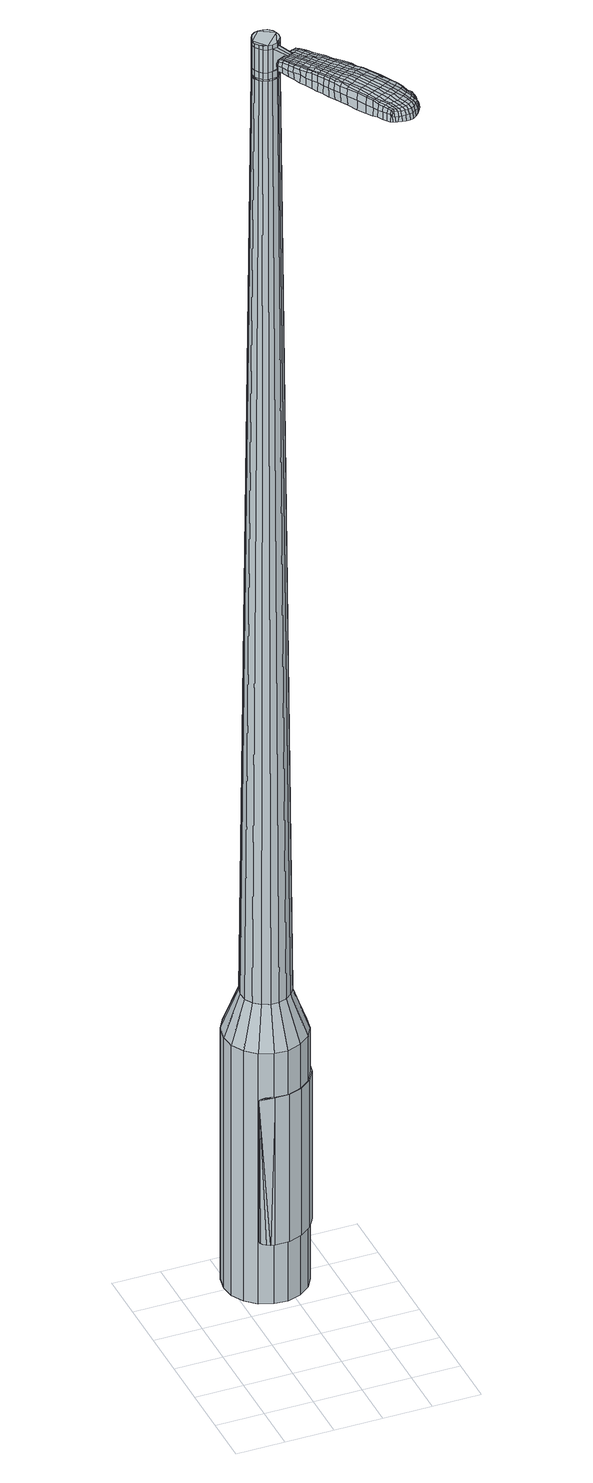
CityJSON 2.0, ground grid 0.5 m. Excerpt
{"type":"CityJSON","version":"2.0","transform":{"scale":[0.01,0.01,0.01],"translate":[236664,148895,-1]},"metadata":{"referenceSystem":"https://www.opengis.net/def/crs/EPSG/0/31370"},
"CityObjects":{
"object1":{"type":"GenericCityObject","attributes":{"cluster":229,"mean_distance_to_centroid":0.191,"new_centroid_x":236664.84,"new_centroid_y":148897.03,"mean_distance_to_camera":14.47,"H1":8.7,"H2":9.14,"Z_final":110.28,"cluster2":-1,"proj_x":236659.97,"proj_y":148899.66,"id_line":81399,"bearing_l":28.39,"distance":5.54,"orientation":"right","G_obj":298.39},"geometry":[{"type":"MultiSurface","lod":"2","boundaries":[[[0,1,2,3]],[[1,4,5,2]],[[4,6,7,5]],[[6,8,9,7]],[[8,10,11,9]],[[10,12,13,11]],[[12,14,15,13]],[[14,16,17,15]],[[16,18,19,17]],[[18,20,21,19]],[[20,22,23,21]],[[22,24,25,23]],[[24,26,27,25]],[[26,28,29,27]],[[28,30,31,29]],[[30,32,33,31]],[[32,34,35,33]],[[34,0,3,35]],[[36,37,38,39]],[[38,40,41,42]],[[41,43,42]],[[42,44,45,46]],[[45,47,46]],[[46,48,49,50]],[[49,51,50]],[[42,46,50,38]],[[50,52,39,38]],[[53,36,39]],[[2,5,7,35]],[[7,9,11,15]],[[11,13,15]],[[15,17,19,23]],[[19,21,23]],[[23,25,27,31]],[[27,29,31]],[[15,23,31,7]],[[31,33,35,7]],[[3,2,35]],[[1,0,54,55]],[[0,34,56,54]],[[34,32,57,56]],[[32,30,58,57]],[[30,28,59,58]],[[28,26,60,59]],[[26,24,61,60]],[[24,22,62,61]],[[22,20,63,62]],[[20,18,64,63]],[[18,16,65,64]],[[16,14,66,65]],[[14,12,67,66]],[[12,10,68,67]],[[10,8,69,68]],[[8,6,70,69]],[[6,4,71,70]],[[4,1,55,71]],[[55,54,72,73]],[[54,56,74,72]],[[56,57,75,74]],[[57,58,76,75]],[[58,59,77,76]],[[59,60,78,77]],[[60,61,79,78]],[[61,62,80,79]],[[62,63,81,80]],[[63,64,82,81]],[[64,65,83,82]],[[65,66,84,83]],[[66,67,85,84]],[[67,68,86,85]],[[68,69,87,86]],[[69,70,88,87]],[[70,71,89,88]],[[71,55,73,89]],[[90,91,92,73]],[[93,94,91,90]],[[95,96,94,93]],[[97,98,96,95]],[[99,100,98,97]],[[101,102,100,99]],[[103,104,102,101]],[[80,105,104,103]],[[81,106,105,80]],[[107,108,106,81]],[[109,110,108,107]],[[84,111,110,109]],[[85,112,111,84]],[[113,114,112,85]],[[87,115,114,113]],[[88,116,115,87]],[[117,118,116,88]],[[73,92,118,117]],[[119,120,121,122]],[[123,119,122,124]],[[125,123,124,126]],[[127,125,126,128]],[[129,127,128,130]],[[131,129,130,132]],[[133,131,132,134]],[[135,133,134,136]],[[137,135,136,138]],[[139,137,138,140]],[[141,139,140,142]],[[143,141,142,144]],[[145,143,144,146]],[[147,145,146,148]],[[149,147,148,150]],[[151,149,150,152]],[[72,90,73]],[[72,74,93,90]],[[74,75,95,93]],[[75,76,97,95]],[[76,77,99,97]],[[77,78,101,99]],[[78,79,103,101]],[[79,80,103]],[[82,107,81]],[[82,83,109,107]],[[83,84,109]],[[86,113,85]],[[86,87,113]],[[89,117,88]],[[89,73,117]],[[153,92,91]],[[154,118,92]],[[154,116,118]],[[155,114,115]],[[155,112,114]],[[156,110,111]],[[156,157,108,110]],[[157,106,108]],[[158,104,105]],[[158,159,102,104]],[[159,160,100,102]],[[160,161,98,100]],[[161,162,96,98]],[[162,163,94,96]],[[163,153,91,94]],[[39,52,151,164]],[[92,153,165,152]],[[53,39,164,120]],[[153,163,121,165]],[[36,53,120,119]],[[163,162,122,121]],[[37,36,119,123]],[[162,161,124,122]],[[38,37,123,125]],[[161,160,126,124]],[[40,38,125,127]],[[160,159,128,126]],[[41,40,127,129]],[[159,158,130,128]],[[43,41,129,131]],[[158,105,132,130]],[[42,43,131,133]],[[105,106,134,132]],[[44,42,133,135]],[[106,157,136,134]],[[45,44,135,137]],[[157,156,138,136]],[[47,45,137,139]],[[156,111,140,138]],[[46,47,139,141]],[[111,112,142,140]],[[48,46,141,143]],[[112,155,144,142]],[[49,48,143,145]],[[155,115,146,144]],[[51,49,145,147]],[[115,116,148,146]],[[50,51,147,149]],[[116,154,150,148]],[[52,50,149,151]],[[154,92,152,150]],[[151,152,166,167]],[[152,165,168,166]],[[165,121,169,168]],[[121,120,170,169]],[[120,164,171,170]],[[164,151,167,171]],[[172,173,174,175]],[[176,172,175,177]],[[172,176,178,179]],[[173,172,179,180]],[[181,182,183,184]],[[185,181,184,186]],[[181,185,187,188]],[[182,181,188,189]],[[190,191,192,193]],[[194,190,193,195]],[[190,194,196,197]],[[191,190,197,198]],[[199,200,201,202]],[[203,199,202,204]],[[199,203,205,206]],[[200,199,206,207]],[[208,209,210,211]],[[212,208,211,213]],[[208,212,214,215]],[[209,208,215,216]],[[217,218,219,220]],[[221,217,220,222]],[[217,221,223,224]],[[218,217,224,225]],[[226,227,228,229]],[[218,226,229,219]],[[226,218,225,230]],[[227,226,230,231]],[[232,233,234,235]],[[227,232,235,228]],[[232,227,231,236]],[[233,232,236,237]],[[238,176,177,239]],[[233,238,239,234]],[[238,233,237,240]],[[176,238,240,178]],[[241,242,243,244]],[[245,241,244,246]],[[241,245,247,248]],[[242,241,248,249]],[[250,251,252,253]],[[242,250,253,243]],[[250,242,249,254]],[[251,250,254,255]],[[256,257,258,259]],[[251,256,259,252]],[[256,251,255,260]],[[257,256,260,261]],[[262,263,264,265]],[[257,262,265,258]],[[262,257,261,266]],[[263,262,266,267]],[[268,173,180,269]],[[263,268,269,264]],[[268,263,267,270]],[[173,268,270,174]],[[271,272,273,274]],[[275,271,274,276]],[[271,275,277,278]],[[272,271,278,279]],[[280,281,282,283]],[[272,280,283,273]],[[280,272,279,284]],[[281,280,284,285]],[[286,287,288,289]],[[281,286,289,282]],[[286,281,285,290]],[[287,286,290,291]],[[292,185,186,293]],[[287,292,293,288]],[[292,287,291,294]],[[185,292,294,187]],[[295,296,297,298]],[[299,295,298,300]],[[295,299,301,302]],[[296,295,302,303]],[[304,305,306,307]],[[296,304,307,297]],[[304,296,303,308]],[[305,304,308,309]],[[310,311,312,313]],[[305,310,313,306]],[[310,305,309,314]],[[311,310,314,315]],[[316,317,318,319]],[[311,316,319,312]],[[316,311,315,320]],[[317,316,320,321]],[[322,182,189,323]],[[317,322,323,318]],[[322,317,321,324]],[[182,322,324,183]],[[325,211,210,326]],[[327,325,326,328]],[[325,327,329,330]],[[211,325,330,213]],[[331,327,328,332]],[[333,331,332,334]],[[331,333,335,336]],[[327,331,336,329]],[[337,333,334,338]],[[339,337,338,340]],[[337,339,341,342]],[[333,337,342,335]],[[343,339,340,344]],[[345,343,344,346]],[[343,345,347,348]],[[339,343,348,341]],[[349,345,346,350]],[[200,349,350,201]],[[349,200,207,351]],[[345,349,351,347]],[[352,353,198,197]],[[354,352,197,196]],[[352,354,355,356]],[[353,352,356,357]],[[358,359,357,356]],[[360,358,356,355]],[[358,360,361,362]],[[359,358,362,363]],[[364,365,363,362]],[[366,364,362,361]],[[364,366,367,368]],[[365,364,368,369]],[[370,371,369,368]],[[372,370,368,367]],[[370,372,205,203]],[[371,370,203,204]],[[373,374,375,376]],[[275,373,376,277]],[[373,275,276,377]],[[374,373,377,378]],[[379,194,195,380]],[[374,379,380,375]],[[379,374,378,381]],[[194,379,381,196]],[[382,383,384,385]],[[221,382,385,223]],[[382,221,222,386]],[[383,382,386,387]],[[388,389,390,391]],[[383,388,391,384]],[[388,383,387,392]],[[389,388,392,393]],[[394,191,198,395]],[[389,394,395,390]],[[394,389,393,396]],[[191,394,396,192]],[[397,398,399,400]],[[179,397,400,180]],[[397,179,178,401]],[[398,397,401,402]],[[403,404,405,406]],[[398,403,406,399]],[[403,398,402,407]],[[404,403,407,408]],[[409,202,201,410]],[[404,409,410,405]],[[409,404,408,411]],[[202,409,411,204]],[[412,413,414,415]],[[184,412,415,186]],[[412,184,183,416]],[[413,412,416,417]],[[418,206,205,419]],[[413,418,419,414]],[[418,413,417,420]],[[206,418,420,207]],[[421,422,423,424]],[[299,421,424,301]],[[421,299,300,425]],[[422,421,425,426]],[[427,212,213,428]],[[422,427,428,423]],[[427,422,426,429]],[[212,427,429,214]],[[430,431,432,433]],[[245,430,433,247]],[[430,245,246,434]],[[431,430,434,435]],[[436,437,438,439]],[[431,436,439,432]],[[436,431,435,440]],[[437,436,440,441]],[[442,209,216,443]],[[437,442,443,438]],[[442,437,441,444]],[[209,442,444,210]],[[445,446,435,434]],[[244,445,434,246]],[[445,244,243,447]],[[446,445,447,448]],[[449,450,441,440]],[[446,449,440,435]],[[449,446,448,451]],[[450,449,451,452]],[[453,326,210,444]],[[450,453,444,441]],[[453,450,452,454]],[[326,453,454,328]],[[455,456,457,458]],[[302,455,458,303]],[[455,302,301,424]],[[456,455,424,423]],[[459,330,329,460]],[[456,459,460,457]],[[459,456,423,428]],[[330,459,428,213]],[[461,462,448,447]],[[253,461,447,243]],[[461,253,252,463]],[[462,461,463,464]],[[465,466,452,451]],[[462,465,451,448]],[[465,462,464,467]],[[466,465,467,468]],[[469,332,328,454]],[[466,469,454,452]],[[469,466,468,470]],[[332,469,470,334]],[[471,472,473,474]],[[308,471,474,309]],[[471,308,303,458]],[[472,471,458,457]],[[475,336,335,476]],[[472,475,476,473]],[[475,472,457,460]],[[336,475,460,329]],[[477,478,464,463]],[[259,477,463,252]],[[477,259,258,479]],[[478,477,479,480]],[[481,482,468,467]],[[478,481,467,464]],[[481,478,480,483]],[[482,481,483,484]],[[485,338,334,470]],[[482,485,470,468]],[[485,482,484,486]],[[338,485,486,340]],[[487,488,489,490]],[[314,487,490,315]],[[487,314,309,474]],[[488,487,474,473]],[[491,342,341,492]],[[488,491,492,489]],[[491,488,473,476]],[[342,491,476,335]],[[493,494,480,479]],[[265,493,479,258]],[[493,265,264,495]],[[494,493,495,496]],[[497,498,484,483]],[[494,497,483,480]],[[497,494,496,499]],[[498,497,499,500]],[[501,344,340,486]],[[498,501,486,484]],[[501,498,500,502]],[[344,501,502,346]],[[503,504,505,506]],[[320,503,506,321]],[[503,320,315,490]],[[504,503,490,489]],[[507,348,347,508]],[[504,507,508,505]],[[507,504,489,492]],[[348,507,492,341]],[[509,510,496,495]],[[269,509,495,264]],[[509,269,180,400]],[[510,509,400,399]],[[511,512,500,499]],[[510,511,499,496]],[[511,510,399,406]],[[512,511,406,405]],[[513,350,346,502]],[[512,513,502,500]],[[513,512,405,410]],[[350,513,410,201]],[[514,515,417,416]],[[324,514,416,183]],[[514,324,321,506]],[[515,514,506,505]],[[516,351,207,420]],[[515,516,420,417]],[[516,515,505,508]],[[351,516,508,347]],[[517,518,378,377]],[[274,517,377,276]],[[517,274,273,519]],[[518,517,519,520]],[[521,354,196,381]],[[518,521,381,378]],[[521,518,520,522]],[[354,521,522,355]],[[523,524,525,526]],[[224,523,526,225]],[[523,224,223,385]],[[524,523,385,384]],[[527,528,529,530]],[[524,527,530,525]],[[527,524,384,391]],[[528,527,391,390]],[[531,353,357,532]],[[528,531,532,529]],[[531,528,390,395]],[[353,531,395,198]],[[533,534,520,519]],[[283,533,519,273]],[[533,283,282,535]],[[534,533,535,536]],[[537,360,355,522]],[[534,537,522,520]],[[537,534,536,538]],[[360,537,538,361]],[[539,540,541,542]],[[230,539,542,231]],[[539,230,225,526]],[[540,539,526,525]],[[543,544,545,546]],[[540,543,546,541]],[[543,540,525,530]],[[544,543,530,529]],[[547,359,363,548]],[[544,547,548,545]],[[547,544,529,532]],[[359,547,532,357]],[[549,550,536,535]],[[289,549,535,282]],[[549,289,288,551]],[[550,549,551,552]],[[553,366,361,538]],[[550,553,538,536]],[[553,550,552,554]],[[366,553,554,367]],[[555,556,557,558]],[[236,555,558,237]],[[555,236,231,542]],[[556,555,542,541]],[[559,560,561,562]],[[556,559,562,557]],[[559,556,541,546]],[[560,559,546,545]],[[563,365,369,564]],[[560,563,564,561]],[[563,560,545,548]],[[365,563,548,363]],[[565,566,552,551]],[[293,565,551,288]],[[565,293,186,415]],[[566,565,415,414]],[[567,372,367,554]],[[566,567,554,552]],[[567,566,414,419]],[[372,567,419,205]],[[568,569,402,401]],[[240,568,401,178]],[[568,240,237,558]],[[569,568,558,557]],[[570,571,408,407]],[[569,570,407,402]],[[570,569,557,562]],[[571,570,562,561]],[[572,371,204,411]],[[571,572,411,408]],[[572,571,561,564]],[[371,572,564,369]],[[573,574,575,576]],[[576,575,577,578]],[[579,577,575,580]],[[580,575,574,581]],[[582,583,584,585]],[[585,584,586,587]],[[588,586,584,589]],[[589,584,583,590]],[[591,592,593,594]],[[594,593,595,596]],[[597,595,593,598]],[[598,593,592,599]],[[600,601,602,603]],[[603,602,604,605]],[[606,604,602,607]],[[607,602,601,608]],[[609,610,611,612]],[[612,611,613,614]],[[615,613,611,616]],[[616,611,610,617]],[[618,619,620,621]],[[621,620,622,623]],[[624,622,620,625]],[[625,620,619,626]],[[627,628,629,630]],[[630,629,619,618]],[[626,619,629,631]],[[631,629,628,632]],[[633,634,635,636]],[[636,635,628,627]],[[632,628,635,637]],[[637,635,634,638]],[[578,577,639,640]],[[640,639,634,633]],[[638,634,639,641]],[[641,639,577,579]],[[642,643,644,645]],[[645,644,646,647]],[[648,646,644,649]],[[649,644,643,650]],[[651,652,653,654]],[[654,653,643,642]],[[650,643,653,655]],[[655,653,652,656]],[[657,658,659,660]],[[660,659,652,651]],[[656,652,659,661]],[[661,659,658,662]],[[663,664,665,666]],[[666,665,658,657]],[[662,658,665,667]],[[667,665,664,668]],[[581,574,669,670]],[[670,669,664,663]],[[668,664,669,671]],[[671,669,574,573]],[[672,673,674,675]],[[675,674,676,677]],[[678,676,674,679]],[[679,674,673,680]],[[681,682,683,684]],[[684,683,673,672]],[[680,673,683,685]],[[685,683,682,686]],[[687,688,689,690]],[[690,689,682,681]],[[686,682,689,691]],[[691,689,688,692]],[[587,586,693,694]],[[694,693,688,687]],[[692,688,693,695]],[[695,693,586,588]],[[696,697,698,699]],[[699,698,700,701]],[[702,700,698,703]],[[703,698,697,704]],[[705,706,707,708]],[[708,707,697,696]],[[704,697,707,709]],[[709,707,706,710]],[[711,712,713,714]],[[714,713,706,705]],[[710,706,713,715]],[[715,713,712,716]],[[717,718,719,720]],[[720,719,712,711]],[[716,712,719,721]],[[721,719,718,722]],[[590,583,723,724]],[[724,723,718,717]],[[722,718,723,725]],[[725,723,583,582]],[[609,612,726,727]],[[727,726,728,729]],[[730,728,726,731]],[[731,726,612,614]],[[729,728,732,733]],[[733,732,734,735]],[[736,734,732,737]],[[737,732,728,730]],[[735,734,738,739]],[[739,738,740,741]],[[742,740,738,743]],[[743,738,734,736]],[[741,740,744,745]],[[745,744,746,747]],[[748,746,744,749]],[[749,744,740,742]],[[747,746,750,751]],[[751,750,601,600]],[[608,601,750,752]],[[752,750,746,748]],[[599,753,754,598]],[[598,754,755,597]],[[756,755,754,757]],[[757,754,753,758]],[[758,759,760,757]],[[757,760,761,756]],[[762,761,760,763]],[[763,760,759,764]],[[764,765,766,763]],[[763,766,767,762]],[[768,767,766,769]],[[769,766,765,770]],[[770,771,772,769]],[[769,772,773,768]],[[606,773,772,604]],[[604,772,771,605]],[[774,775,776,777]],[[777,776,676,678]],[[677,676,776,778]],[[778,776,775,779]],[[596,595,780,781]],[[781,780,775,774]],[[779,775,780,782]],[[782,780,595,597]],[[783,784,785,786]],[[786,785,622,624]],[[623,622,785,787]],[[787,785,784,788]],[[789,790,791,792]],[[792,791,784,783]],[[788,784,791,793]],[[793,791,790,794]],[[599,592,795,796]],[[796,795,790,789]],[[794,790,795,797]],[[797,795,592,591]],[[798,799,800,801]],[[801,800,580,581]],[[579,580,800,802]],[[802,800,799,803]],[[804,805,806,807]],[[807,806,799,798]],[[803,799,806,808]],[[808,806,805,809]],[[600,603,810,811]],[[811,810,805,804]],[[809,805,810,812]],[[812,810,603,605]],[[813,814,815,816]],[[816,815,585,587]],[[582,585,815,817]],[[817,815,814,818]],[[606,607,819,820]],[[820,819,814,813]],[[818,814,819,821]],[[821,819,607,608]],[[822,823,824,825]],[[825,824,700,702]],[[701,700,824,826]],[[826,824,823,827]],[[614,613,828,829]],[[829,828,823,822]],[[827,823,828,830]],[[830,828,613,615]],[[831,646,832]],[[832,646,648]],[[647,646,833]],[[833,646,831,834]],[[835,836,837,838]],[[838,837,831,832]],[[834,831,837,839]],[[839,837,836,840]],[[617,610,841,842]],[[842,841,836,835]],[[840,836,841,843]],[[843,841,610,609]],[[834,844,845,833]],[[833,845,645,647]],[[642,645,845,846]],[[846,845,844,847]],[[840,848,849,839]],[[839,849,844,834]],[[847,844,849,850]],[[850,849,848,851]],[[609,727,852,843]],[[843,852,848,840]],[[851,848,852,853]],[[853,852,727,729]],[[854,855,856,857]],[[857,856,703,704]],[[702,703,856,825]],[[825,856,855,822]],[[730,731,858,859]],[[859,858,855,854]],[[822,855,858,829]],[[829,858,731,614]],[[847,860,861,846]],[[846,861,654,642]],[[651,654,861,862]],[[861,860,862]],[[851,863,864,850]],[[850,864,860,847]],[[862,860,864,865]],[[865,864,863,866]],[[729,733,867,853]],[[853,867,863,851]],[[866,863,867,868]],[[868,867,733,735]],[[869,870,871,872]],[[872,871,709,710]],[[704,709,871,857]],[[857,871,870,854]],[[736,737,873,874]],[[874,873,870,869]],[[854,870,873,859]],[[859,873,737,730]],[[875,876,862]],[[862,876,660,651]],[[657,660,876,877]],[[877,876,875,878]],[[866,879,880,865]],[[865,880,875,862]],[[878,875,880,881]],[[881,880,879,882]],[[735,739,883,868]],[[868,883,879,866]],[[882,879,883,884]],[[884,883,739,741]],[[885,886,887,888]],[[888,887,715,716]],[[710,715,887,872]],[[872,887,886,869]],[[742,743,889,890]],[[890,889,886,885]],[[869,886,889,874]],[[874,889,743,736]],[[878,891,892,877]],[[877,892,666,657]],[[663,666,892,893]],[[892,891,893]],[[882,894,895,881]],[[881,895,891,878]],[[893,891,895,896]],[[896,895,894,897]],[[741,745,898,884]],[[884,898,894,882]],[[897,894,898,899]],[[899,898,745,747]],[[900,901,902,903]],[[903,902,721,722]],[[716,721,902,888]],[[888,902,901,885]],[[748,749,904,905]],[[905,904,901,900]],[[885,901,904,890]],[[890,904,749,742]],[[906,907,893]],[[893,907,670,663]],[[581,670,907,801]],[[801,907,906,798]],[[897,908,909,896]],[[896,909,906,893]],[[798,906,909,807]],[[807,909,908,804]],[[747,751,910,899]],[[899,910,908,897]],[[804,908,910,811]],[[811,910,751,600]],[[818,911,912,817]],[[817,912,725,582]],[[722,725,912,903]],[[903,912,911,900]],[[608,752,913,821]],[[821,913,911,818]],[[900,911,913,905]],[[905,913,752,748]],[[779,914,915,778]],[[778,915,675,677]],[[672,675,915,916]],[[916,915,914,917]],[[597,755,918,782]],[[782,918,914,779]],[[917,914,918,919]],[[919,918,755,756]],[[920,921,922,923]],[[923,922,625,626]],[[624,625,922,786]],[[786,922,921,783]],[[924,925,926,927]],[[927,926,921,920]],[[783,921,926,792]],[[792,926,925,789]],[[758,753,928,929]],[[929,928,925,924]],[[789,925,928,796]],[[796,928,753,599]],[[917,930,931,916]],[[916,931,684,672]],[[681,684,931,932]],[[932,931,930,933]],[[756,761,934,919]],[[919,934,930,917]],[[933,930,934,935]],[[935,934,761,762]],[[936,937,938,939]],[[939,938,631,632]],[[626,631,938,923]],[[923,938,937,920]],[[940,941,942,943]],[[943,942,937,936]],[[920,937,942,927]],[[927,942,941,924]],[[764,759,944,945]],[[945,944,941,940]],[[924,941,944,929]],[[929,944,759,758]],[[933,946,947,932]],[[932,947,690,681]],[[687,690,947,948]],[[948,947,946,949]],[[762,767,950,935]],[[935,950,946,933]],[[949,946,950,951]],[[951,950,767,768]],[[952,953,954,955]],[[955,954,637,638]],[[632,637,954,939]],[[939,954,953,936]],[[956,957,958,959]],[[959,958,953,952]],[[936,953,958,943]],[[943,958,957,940]],[[770,765,960,961]],[[961,960,957,956]],[[940,957,960,945]],[[945,960,765,764]],[[949,962,963,948]],[[948,963,694,687]],[[587,694,963,816]],[[816,963,962,813]],[[768,773,964,951]],[[951,964,962,949]],[[813,962,964,820]],[[820,964,773,606]],[[803,965,966,802]],[[802,966,641,579]],[[638,641,966,955]],[[955,966,965,952]],[[809,967,968,808]],[[808,968,965,803]],[[952,965,968,959]],[[959,968,967,956]],[[605,771,969,812]],[[812,969,967,809]],[[956,967,969,961]],[[961,969,771,770]],[[573,576,175,174]],[[576,578,177,175]],[[588,589,188,187]],[[589,590,189,188]],[[591,594,193,192]],[[594,596,195,193]],[[615,616,215,214]],[[616,617,216,215]],[[618,621,220,219]],[[621,623,222,220]],[[627,630,229,228]],[[630,618,219,229]],[[633,636,235,234]],[[636,627,228,235]],[[578,640,239,177]],[[640,633,234,239]],[[648,649,248,247]],[[649,650,249,248]],[[650,655,254,249]],[[655,656,255,254]],[[656,661,260,255]],[[661,662,261,260]],[[662,667,266,261]],[[667,668,267,266]],[[668,671,270,267]],[[671,573,174,270]],[[678,679,278,277]],[[679,680,279,278]],[[680,685,284,279]],[[685,686,285,284]],[[686,691,290,285]],[[691,692,291,290]],[[692,695,294,291]],[[695,588,187,294]],[[696,699,298,297]],[[699,701,300,298]],[[705,708,307,306]],[[708,696,297,307]],[[711,714,313,312]],[[714,705,306,313]],[[717,720,319,318]],[[720,711,312,319]],[[590,724,323,189]],[[724,717,318,323]],[[774,777,376,375]],[[777,678,277,376]],[[596,781,380,195]],[[781,774,375,380]],[[623,787,386,222]],[[787,788,387,386]],[[788,793,392,387]],[[793,794,393,392]],[[794,797,396,393]],[[797,591,192,396]],[[701,826,425,300]],[[826,827,426,425]],[[827,830,429,426]],[[830,615,214,429]],[[832,433,432]],[[832,648,247,433]],[[835,838,439,438]],[[838,832,432,439]],[[617,842,443,216]],[[842,835,438,443]],[[970,971,972,973]],[[974,975,973,972]],[[976,977,978,979]],[[980,981,982,983]],[[971,984,985,972]],[[986,974,972,985]],[[987,976,979,988]],[[989,990,981,980]],[[984,991,992,985]],[[992,993,986,985]],[[994,987,988,995]],[[996,990,989,997]],[[991,998,999,992]],[[999,1000,993,992]],[[1001,994,995,1002]],[[1003,996,997,1004]],[[1005,1006,1007,1008]],[[1009,1010,1006,1005]],[[1009,1011,1012,1010]],[[1011,1013,1014,1012]],[[1015,1016,1017,1018]],[[1019,1020,1016,1015]],[[1021,1022,1020,1019]],[[1023,1024,1022,1021]],[[1018,1007,1006,1015]],[[1015,1006,1010,1019]],[[1010,1012,1021,1019]],[[1012,1014,1023,1021]],[[979,978,975,974]],[[988,979,974,986]],[[993,995,988,986]],[[1000,1002,995,993]],[[980,983,977,976]],[[989,980,976,987]],[[997,989,987,994]],[[1004,997,994,1001]],[[981,1005,1008,982]],[[990,1009,1005,981]],[[1011,1009,990,996]],[[1013,1011,996,1003]],[[1025,1026,1027,1028]],[[1027,1029,1030,1031]],[[1027,1031,1032,1033]],[[1027,1033,1028]],[[1034,1025,1028,1035]],[[1036,1035,1028,1037]],[[1038,1037,1028]],[[1039,1027,1026,1040]],[[1041,1039,1040,1042]],[[1043,1041,1042,1044]],[[1045,1043,1044,1046]],[[1047,1045,1046,1048]],[[1048,1049,1050,1051]],[[1048,1051,1052,1053]],[[1048,1053,1054,1055]],[[1054,1056,1057,1058]],[[1054,1058,1059,1060]],[[1054,1060,1055]],[[1048,1055,1047]],[[1061,1062,1026,1025]],[[1063,1064,1029,1027]],[[1065,1066,1038,1028]],[[1062,1067,1040,1026]],[[1068,1063,1027,1039]],[[1067,1069,1042,1040]],[[1070,1068,1039,1041]],[[1069,1071,1044,1042]],[[1072,1070,1041,1043]],[[1071,1073,1046,1044]],[[1074,1072,1043,1045]],[[1073,1075,1048,1046]],[[1076,1074,1045,1047]],[[1075,1077,1049,1048]],[[1078,1079,1056,1054]],[[1080,1076,1047,1055]],[[1050,1049,1077,1081]],[[1051,1050,1081,1082]],[[1052,1051,1082,1083]],[[1053,1052,1083,1084]],[[1054,1053,1084,1078]],[[1085,1061,1025,1034]],[[1086,1085,1034,1035]],[[1087,1086,1035,1036]],[[1088,1087,1036,1037]],[[1066,1088,1037,1038]],[[1030,1029,1064,1089]],[[1057,1056,1079,1090]],[[1031,1030,1089,1091]],[[1032,1031,1091,1092]],[[1033,1032,1092,1093]],[[1028,1033,1093,1065]],[[1058,1057,1090,1094]],[[1059,1058,1094,1095]],[[1060,1059,1095,1096]],[[1055,1060,1096,1080]]]}]}
},
"vertices":[
[106,165,384],[92,160,384],[92,160,96],[106,165,96],[78,161,384],[78,161,96],[64,166,384],[64,166,96],[53,176,384],[53,176,96],[46,189,384],[46,189,96],[44,203,384],[44,203,96],[47,218,384],[47,218,96],[54,230,384],[54,230,96],[66,239,384],[66,239,96],[80,244,384],[80,244,96],[95,244,384],[95,244,96],[108,238,384],[108,238,96],[119,228,384],[119,228,96],[126,215,384],[126,215,96],[128,201,384],[128,201,96],[125,186,384],[125,186,96],[118,174,384],[118,174,96],[99,197,1524],[100,202,1524],[99,206,1524],[93,190,1524],[97,210,1524],[93,214,1524],[84,215,1524],[89,215,1524],[80,214,1524],[76,211,1524],[73,202,1524],[74,207,1524],[73,198,1524],[76,194,1524],[83,189,1524],[79,191,1524],[88,189,1524],[96,193,1524],[98,180,429],[90,177,429],[105,185,429],[110,193,429],[111,201,429],[110,210,429],[106,218,429],[99,224,429],[91,227,429],[82,227,429],[74,224,429],[67,219,429],[63,211,429],[61,203,429],[62,194,429],[66,186,429],[73,181,429],[81,177,429],[93,190,1483],[88,189,1483],[96,193,1483],[99,197,1483],[100,202,1483],[99,206,1483],[97,210,1483],[93,214,1483],[89,215,1483],[84,215,1483],[80,214,1483],[76,211,1483],[74,207,1483],[73,202,1483],[73,198,1483],[76,194,1483],[79,191,1483],[83,189,1483],[92,191,1483],[92,191,1485],[88,189,1485],[96,194,1483],[96,194,1485],[98,197,1483],[98,197,1485],[99,202,1483],[99,202,1485],[98,206,1483],[98,206,1485],[96,210,1483],[96,210,1485],[93,213,1483],[93,213,1485],[89,215,1485],[84,215,1485],[80,213,1483],[80,213,1485],[77,211,1483],[77,211,1485],[74,207,1485],[73,202,1485],[74,198,1483],[74,198,1485],[76,194,1485],[79,191,1485],[84,189,1483],[84,189,1485],[99,197,1519],[96,193,1519],[96,193,1493],[99,197,1493],[100,202,1519],[100,202,1493],[99,206,1519],[99,206,1493],[97,210,1519],[97,210,1493],[93,214,1519],[93,214,1493],[89,215,1519],[89,215,1493],[84,215,1519],[84,215,1493],[80,214,1519],[80,214,1493],[76,211,1519],[76,211,1493],[74,207,1519],[74,207,1493],[73,202,1519],[73,202,1493],[73,198,1519],[73,198,1493],[76,194,1519],[76,194,1493],[79,191,1519],[79,191,1493],[83,189,1519],[83,189,1493],[88,189,1519],[88,189,1493],[93,190,1485],[83,189,1485],[73,198,1485],[76,211,1485],[80,214,1485],[93,214,1485],[97,210,1485],[99,206,1485],[100,202,1485],[99,197,1485],[96,193,1485],[93,190,1519],[93,190,1493],[99,172,1513],[99,172,1518],[101,174,1513],[104,175,1513],[104,175,1518],[101,174,1518],[119,99,1519],[116,106,1518],[116,104,1509],[119,97,1510],[123,92,1519],[123,90,1510],[124,93,1526],[120,101,1525],[117,107,1525],[153,117,1519],[150,124,1518],[148,124,1525],[152,118,1525],[158,110,1519],[156,110,1526],[160,110,1510],[155,117,1510],[152,123,1509],[173,45,1519],[170,43,1519],[170,42,1513],[173,44,1513],[176,47,1519],[176,47,1513],[175,49,1524],[172,46,1524],[169,44,1524],[138,110,1530],[134,116,1529],[131,115,1529],[135,108,1530],[142,102,1531],[139,100,1531],[145,104,1530],[141,112,1530],[137,118,1529],[99,181,1512],[97,179,1512],[97,178,1517],[100,180,1517],[102,182,1512],[102,181,1517],[102,181,1506],[100,180,1506],[97,179,1506],[149,48,1519],[147,51,1519],[146,49,1512],[148,46,1512],[150,46,1518],[150,45,1512],[151,47,1522],[150,49,1523],[148,51,1524],[144,55,1519],[141,59,1519],[140,58,1512],[143,53,1512],[145,56,1524],[142,60,1525],[138,64,1519],[134,71,1519],[133,69,1511],[137,63,1511],[139,66,1526],[135,73,1526],[129,81,1519],[128,79,1510],[130,83,1526],[88,166,1513],[91,159,1513],[92,161,1518],[89,167,1517],[86,171,1512],[87,171,1516],[86,170,1506],[88,165,1507],[91,158,1507],[94,153,1514],[98,146,1515],[98,147,1520],[95,154,1519],[94,151,1507],[97,144,1507],[101,139,1515],[104,132,1516],[105,134,1522],[102,140,1521],[100,137,1508],[103,130,1508],[107,125,1517],[110,119,1517],[111,120,1524],[108,127,1523],[106,124,1508],[109,117,1509],[113,112,1518],[114,114,1524],[112,110,1509],[181,64,1519],[179,67,1519],[178,67,1524],[179,64,1523],[181,62,1518],[180,62,1522],[183,62,1512],[182,64,1512],[181,67,1512],[178,72,1519],[175,77,1519],[174,77,1525],[176,72,1524],[179,72,1512],[177,77,1512],[173,82,1519],[169,90,1519],[167,90,1526],[171,82,1526],[174,82,1511],[171,89,1511],[164,100,1519],[162,100,1526],[165,99,1510],[115,180,1513],[119,174,1513],[120,174,1507],[116,180,1507],[112,185,1512],[113,185,1506],[111,184,1516],[114,181,1517],[117,174,1518],[123,168,1514],[127,161,1515],[128,161,1507],[124,167,1507],[121,168,1519],[125,161,1520],[131,155,1515],[135,149,1516],[136,148,1508],[132,155,1508],[129,155,1521],[133,149,1522],[138,142,1517],[142,136,1517],[144,136,1509],[140,142,1508],[137,142,1523],[141,136,1524],[146,130,1518],[148,129,1509],[144,130,1524],[102,175,1519],[100,174,1519],[106,168,1520],[103,167,1520],[108,170,1520],[105,176,1519],[109,162,1522],[107,160,1522],[113,155,1523],[110,154,1523],[116,157,1523],[112,163,1521],[116,149,1524],[114,147,1524],[120,142,1525],[117,141,1525],[123,144,1525],[119,150,1524],[123,136,1526],[121,134,1526],[127,129,1527],[124,128,1527],[130,131,1527],[126,137,1526],[131,123,1528],[128,121,1528],[134,124,1528],[171,49,1527],[167,47,1527],[174,51,1526],[172,55,1527],[169,53,1528],[165,51,1528],[166,58,1529],[162,56,1529],[169,61,1528],[165,67,1530],[162,65,1530],[159,63,1530],[159,71,1531],[155,69,1531],[162,73,1530],[158,81,1531],[154,79,1531],[151,77,1531],[148,90,1531],[145,89,1531],[152,92,1531],[181,59,1518],[181,56,1519],[182,56,1513],[183,59,1513],[180,60,1523],[179,57,1523],[179,52,1519],[179,51,1513],[178,53,1524],[152,45,1518],[155,43,1518],[155,45,1523],[152,46,1523],[152,43,1513],[154,42,1513],[158,42,1519],[162,42,1519],[162,43,1524],[158,44,1523],[158,41,1513],[162,41,1513],[166,42,1519],[165,43,1524],[166,41,1513],[122,102,1528],[123,103,1528],[120,109,1528],[118,108,1527],[125,94,1528],[127,95,1529],[126,104,1529],[129,105,1530],[125,112,1529],[123,110,1528],[130,96,1529],[133,97,1530],[132,107,1530],[128,113,1529],[136,99,1531],[150,117,1528],[148,116,1529],[153,108,1529],[155,109,1528],[146,123,1527],[144,122,1528],[145,114,1529],[149,106,1530],[141,120,1528],[110,186,1512],[108,185,1512],[108,184,1517],[110,185,1517],[111,186,1506],[109,185,1506],[105,184,1512],[105,183,1517],[106,183,1506],[86,174,1512],[88,174,1512],[87,173,1506],[86,173,1506],[87,173,1517],[89,174,1517],[90,176,1512],[92,177,1512],[92,176,1506],[89,175,1506],[91,175,1517],[93,176,1517],[94,178,1512],[95,177,1506],[95,177,1517],[90,168,1519],[91,169,1519],[93,161,1520],[94,162,1520],[93,170,1519],[95,171,1519],[96,163,1520],[99,165,1520],[98,172,1519],[101,166,1520],[112,180,1519],[111,179,1519],[114,173,1520],[116,174,1520],[108,178,1519],[111,171,1520],[96,155,1521],[98,155,1521],[99,148,1522],[101,149,1522],[100,157,1521],[102,158,1521],[103,150,1522],[106,151,1523],[105,159,1522],[108,153,1523],[120,167,1521],[118,166,1521],[122,160,1522],[124,161,1522],[115,165,1521],[119,158,1522],[103,141,1523],[104,142,1523],[106,135,1524],[107,135,1524],[106,143,1523],[109,145,1524],[110,137,1525],[112,138,1525],[111,146,1524],[115,139,1525],[128,155,1523],[126,154,1523],[130,147,1524],[131,148,1524],[123,152,1524],[126,146,1525],[109,128,1525],[111,129,1525],[112,121,1526],[114,122,1526],[113,130,1526],[116,131,1526],[116,123,1527],[119,125,1527],[118,133,1526],[122,126,1527],[135,142,1525],[133,141,1525],[137,135,1526],[139,136,1526],[130,139,1526],[134,133,1527],[115,115,1527],[117,116,1527],[119,117,1527],[122,118,1528],[125,120,1528],[143,129,1527],[141,128,1527],[137,126,1528],[179,62,1525],[178,60,1525],[178,66,1526],[177,63,1526],[176,55,1526],[175,59,1527],[151,48,1525],[154,47,1525],[152,50,1526],[149,51,1525],[157,46,1525],[160,46,1526],[158,49,1527],[155,50,1526],[164,46,1526],[162,50,1527],[175,70,1526],[174,68,1527],[173,76,1527],[172,74,1528],[172,64,1528],[169,70,1529],[147,55,1526],[149,55,1527],[145,60,1528],[143,61,1527],[152,55,1527],[155,55,1528],[152,61,1529],[148,60,1528],[159,55,1528],[155,62,1530],[170,81,1528],[169,80,1529],[166,89,1528],[165,87,1529],[166,77,1529],[161,84,1530],[140,66,1528],[142,66,1528],[138,73,1529],[136,73,1528],[145,66,1529],[148,67,1530],[144,75,1530],[141,74,1530],[152,68,1530],[148,76,1531],[160,99,1529],[159,98,1529],[155,95,1530],[131,83,1528],[133,84,1529],[135,85,1530],[139,86,1530],[142,87,1531],[117,105,1509],[118,107,1518],[121,100,1518],[120,98,1509],[125,93,1519],[124,91,1510],[126,94,1525],[122,102,1525],[119,108,1525],[146,123,1525],[148,122,1518],[152,116,1518],[150,117,1525],[156,109,1519],[154,109,1525],[158,109,1510],[154,116,1509],[150,122,1509],[169,44,1513],[169,45,1519],[172,46,1519],[172,46,1513],[174,49,1519],[175,48,1513],[174,50,1524],[171,48,1524],[168,46,1524],[132,114,1528],[134,116,1528],[138,109,1529],[135,108,1529],[142,101,1529],[139,100,1529],[145,103,1529],[141,111,1529],[137,117,1528],[98,177,1516],[98,177,1512],[100,179,1512],[100,178,1516],[103,180,1512],[103,179,1516],[103,179,1506],[101,178,1506],[98,177,1506],[148,50,1512],[148,52,1519],[150,49,1518],[149,48,1512],[152,48,1518],[151,46,1512],[152,49,1522],[151,50,1523],[149,53,1523],[142,59,1512],[143,60,1519],[146,56,1519],[145,54,1512],[147,57,1524],[144,62,1525],[135,70,1511],[136,72,1519],[140,65,1519],[139,64,1511],[141,67,1525],[137,73,1526],[130,82,1519],[130,80,1510],[131,84,1526],[94,161,1518],[93,160,1513],[90,167,1513],[91,168,1517],[88,172,1512],[89,171,1515],[88,170,1506],[89,166,1506],[93,159,1507],[100,148,1520],[99,146,1514],[96,153,1514],[97,154,1519],[96,152,1507],[99,145,1507],[106,134,1522],[106,133,1516],[103,140,1515],[103,141,1521],[102,138,1508],[105,131,1508],[113,121,1523],[112,120,1517],[109,126,1516],[110,128,1522],[108,124,1508],[111,118,1508],[115,113,1517],[116,115,1524],[114,111,1509],[176,66,1523],[178,67,1519],[179,64,1518],[177,63,1523],[179,62,1518],[178,62,1522],[181,62,1512],[180,63,1512],[179,66,1512],[172,76,1525],[173,76,1519],[176,71,1519],[174,71,1524],[177,71,1512],[175,76,1512],[166,89,1526],[167,89,1519],[171,82,1519],[169,82,1525],[173,81,1511],[169,88,1511],[162,99,1519],[160,99,1526],[164,98,1510],[119,173,1507],[117,173,1513],[113,179,1513],[115,179,1506],[110,183,1512],[112,183,1506],[110,182,1515],[112,179,1517],[116,173,1518],[127,160,1507],[125,160,1514],[121,167,1514],[123,166,1507],[120,167,1519],[124,160,1520],[135,147,1508],[133,147,1516],[129,154,1515],[131,153,1508],[127,154,1521],[131,148,1522],[143,134,1508],[141,135,1517],[137,141,1516],[139,141,1508],[135,141,1522],[139,135,1523],[144,129,1517],[146,128,1509],[143,129,1524],[103,174,1518],[100,173,1518],[106,168,1519],[104,166,1519],[108,169,1519],[105,175,1518],[109,161,1520],[107,160,1520],[113,155,1521],[111,153,1521],[116,156,1521],[112,163,1520],[117,148,1523],[114,147,1523],[120,142,1524],[118,140,1524],[123,143,1524],[119,150,1523],[124,135,1525],[121,134,1525],[127,129,1526],[125,127,1526],[130,130,1526],[127,137,1525],[131,122,1527],[128,121,1527],[134,124,1527],[167,48,1526],[170,50,1526],[173,52,1525],[171,56,1526],[168,53,1526],[165,52,1526],[162,57,1528],[165,59,1528],[168,61,1527],[165,67,1528],[162,65,1529],[159,63,1529],[155,70,1530],[158,71,1530],[161,73,1529],[157,81,1530],[154,79,1530],[151,78,1530],[145,89,1530],[148,90,1530],[151,92,1530],[180,57,1513],[179,57,1518],[179,60,1518],[181,60,1512],[178,61,1523],[178,58,1523],[177,53,1519],[178,53,1513],[176,54,1523],[155,47,1523],[155,46,1518],[153,47,1518],[153,48,1523],[153,45,1512],[155,44,1512],[162,45,1523],[162,44,1519],[159,44,1519],[158,46,1523],[158,43,1513],[162,43,1513],[166,44,1519],[165,45,1524],[166,43,1513],[121,109,1527],[124,103,1527],[123,102,1527],[120,109,1526],[127,95,1527],[128,95,1528],[126,111,1528],[129,105,1528],[126,104,1528],[123,110,1527],[130,96,1528],[133,97,1529],[132,106,1529],[129,113,1528],[136,98,1529],[152,108,1528],[148,115,1527],[149,116,1527],[153,109,1527],[145,122,1526],[144,121,1527],[144,113,1528],[149,106,1528],[141,119,1527],[109,182,1516],[109,183,1512],[110,184,1512],[110,183,1516],[111,184,1506],[110,183,1506],[106,182,1512],[106,181,1516],[107,181,1506],[89,172,1512],[88,171,1506],[89,172,1516],[90,172,1516],[93,174,1506],[93,175,1512],[91,174,1512],[91,173,1506],[92,173,1516],[94,174,1516],[95,176,1512],[96,175,1506],[96,175,1516],[92,168,1518],[91,168,1518],[94,161,1519],[95,162,1519],[96,170,1518],[94,169,1518],[97,163,1519],[99,164,1519],[98,172,1518],[101,165,1519],[115,172,1519],[111,178,1518],[112,179,1518],[115,173,1519],[108,177,1518],[112,171,1519],[98,155,1520],[97,155,1520],[101,148,1521],[103,157,1520],[100,156,1520],[104,150,1521],[106,151,1521],[105,159,1520],[108,152,1521],[122,159,1521],[118,166,1520],[119,166,1520],[123,160,1521],[115,164,1520],[119,158,1521],[105,142,1522],[104,141,1522],[107,135,1523],[108,135,1523],[109,144,1522],[107,143,1522],[110,136,1523],[113,138,1524],[112,145,1523],[115,139,1524],[130,147,1523],[126,153,1522],[127,154,1522],[131,147,1523],[123,151,1522],[126,145,1523],[111,129,1524],[110,128,1524],[114,122,1525],[116,131,1525],[113,130,1524],[117,123,1525],[119,124,1526],[119,132,1525],[122,126,1526],[137,134,1525],[133,140,1524],[134,141,1524],[138,135,1525],[130,138,1524],[134,132,1525],[118,115,1526],[117,115,1526],[123,118,1527],[120,117,1526],[125,119,1527],[141,128,1526],[142,128,1526],[137,126,1526],[177,60,1524],[177,62,1524],[176,65,1525],[176,63,1525],[175,56,1525],[174,59,1525],[152,51,1525],[154,49,1524],[152,50,1524],[150,52,1525],[158,50,1526],[160,47,1525],[157,48,1524],[155,51,1525],[164,47,1525],[162,51,1526],[173,68,1526],[174,70,1526],[171,76,1526],[171,74,1527],[171,65,1526],[168,71,1527],[146,61,1527],[149,56,1526],[148,57,1526],[145,62,1526],[152,61,1528],[156,55,1527],[152,55,1526],[149,61,1527],[159,56,1527],[155,62,1528],[168,79,1527],[169,81,1527],[165,88,1527],[164,87,1528],[165,77,1528],[161,84,1529],[139,74,1528],[143,67,1527],[141,67,1527],[138,74,1527],[145,75,1529],[149,67,1529],[146,67,1528],[142,74,1528],[152,68,1529],[148,76,1530],[158,97,1528],[159,98,1528],[155,95,1529],[133,84,1528],[132,84,1528],[139,86,1529],[136,85,1529],[142,87,1530],[87,171,1508],[93,174,1508],[108,145,1509],[101,141,1509],[117,126,1510],[110,121,1510],[136,90,1512],[127,86,1512],[119,102,1511],[127,106,1511],[144,74,1513],[151,63,1514],[143,59,1514],[136,70,1513],[99,177,1508],[115,149,1509],[125,130,1510],[144,95,1512],[135,111,1511],[152,79,1513],[159,67,1514],[105,180,1508],[122,152,1509],[132,134,1510],[152,99,1512],[143,115,1511],[166,71,1514],[161,83,1513],[111,184,1508],[129,156,1509],[140,138,1510],[160,104,1512],[152,119,1511],[174,76,1514],[169,88,1513],[158,51,1514],[161,48,1514],[155,44,1514],[150,47,1514],[165,55,1514],[167,51,1514],[172,59,1514],[174,54,1514],[180,63,1514],[180,58,1514],[166,45,1515],[170,44,1515],[169,43,1515],[162,43,1515],[170,47,1515],[171,44,1515],[173,49,1515],[172,45,1515],[177,51,1515],[173,45,1515],[129,204,334],[130,200,334],[130,200,165],[128,214,171],[129,204,165],[129,208,165],[128,210,166],[128,212,167],[128,214,169],[129,208,334],[128,210,333],[128,212,332],[128,214,331],[128,214,328],[127,185,165],[127,185,334],[119,173,165],[119,173,334],[107,164,165],[107,164,334],[93,159,165],[93,159,334],[78,159,165],[78,159,334],[74,160,334],[70,162,334],[67,163,333],[65,164,332],[64,164,331],[64,164,328],[74,160,165],[64,164,171],[64,164,169],[65,164,167],[67,163,166],[70,162,165],[126,204,334],[127,200,334],[127,200,165],[126,204,165],[125,214,171],[125,214,328],[124,186,334],[124,186,165],[116,175,334],[116,175,165],[105,166,334],[105,166,165],[92,162,334],[92,162,165],[78,162,334],[78,162,165],[75,163,334],[65,167,328],[65,167,171],[75,163,165],[71,164,334],[69,165,333],[67,166,332],[65,167,331],[126,207,334],[126,210,333],[125,212,332],[125,213,331],[126,207,165],[65,167,169],[126,210,166],[125,212,167],[125,213,169],[67,166,167],[69,165,166],[71,164,165]
]}
